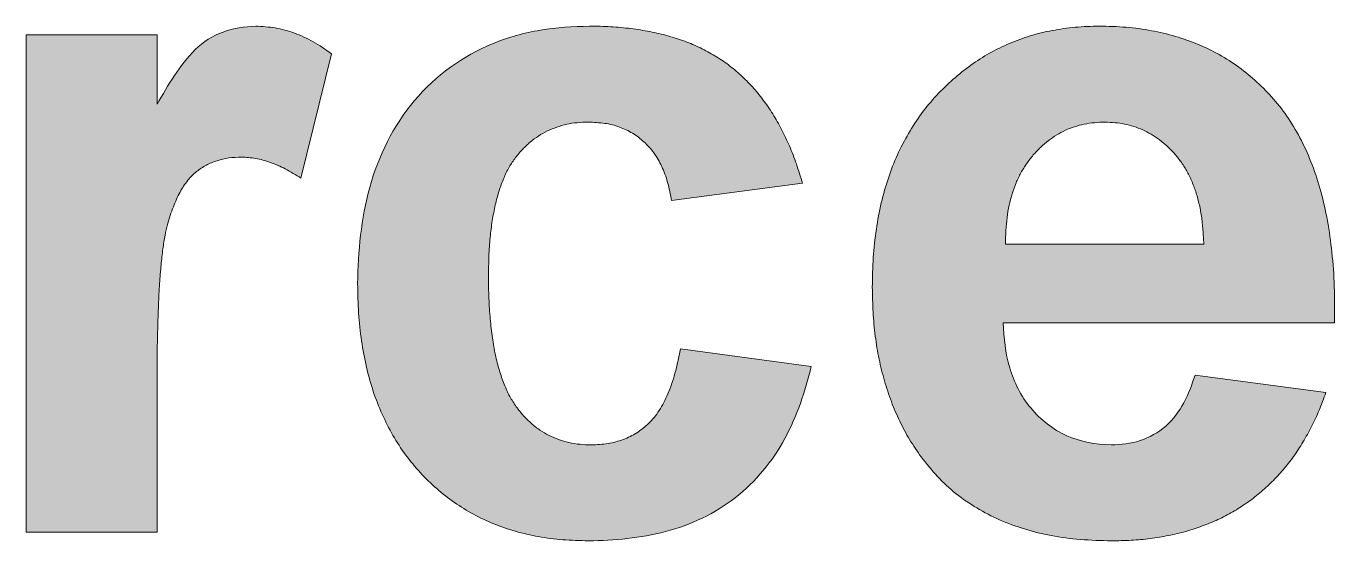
# Model space of a CAD drawing. Extents: x 222 to 1672, y 144 to 807.
# Drawn here: x 461.514 to 465.361, y 383.551 to 385.064 of the extents above; entities that cross this region are included whole.
import ezdxf

# ---------------------------------------------------------------- set-up
doc = ezdxf.new("R2010")
doc.units = 0
doc.header["$LTSCALE"] = 2
doc.header["$MEASUREMENT"] = 0
doc.layers.get('0').update_dxf_attribs({"linetype": 'CONTINUOUS'})

msp = doc.modelspace()

# ---------------------------------------------------------------- hatches: boundary and pattern name
at = {"lineweight": 5}
h = msp.add_hatch(color=256, dxfattribs=at)
edge = h.paths.add_edge_path(flags=0)
edge.add_spline(control_points=[(462.41144, 384.98311), (462.39375, 384.99545), (462.35952, 385.01932), (462.30372, 385.04473), (462.24689, 385.06095), (462.20829, 385.06301), (462.18908, 385.06404)], knot_values=[0, 0, 0, 0, 0.2683154, 0.519385, 0.7609211, 1, 1, 1, 1], weights=[1, 1, 1, 1, 1, 1, 1], degree=3, periodic=0)
edge.add_spline(control_points=[(462.18908, 385.06404), (462.15626, 385.06272), (462.12379, 385.05837), (462.0625, 385.03544), (462.03435, 385.01825), (461.96463, 384.94863), (461.93143, 384.89128), (461.89862, 384.83447)], knot_values=[0, 0, 0, 0, 0.25, 0.25, 0.5, 0.5, 1, 1, 1, 1], weights=[1, 1, 1, 1, 1, 1, 1, 1], degree=3, periodic=0)
edge.add_line((461.89862, 384.83447), (461.89862, 385.0384))
edge.add_line((461.89862, 385.0384), (461.514, 385.0384))
edge.add_line((461.514, 385.0384), (461.514, 383.57686))
edge.add_line((461.514, 383.57686), (461.89862, 383.57686))
edge.add_line((461.89862, 383.57686), (461.89862, 384.01036))
edge.add_spline(control_points=[(461.89862, 384.01036), (461.89865, 384.03894), (461.89871, 384.09356), (461.90041, 384.17169), (461.90276, 384.24208), (461.90575, 384.30488), (461.9102, 384.35991), (461.91513, 384.40741), (461.92146, 384.44712), (461.93054, 384.48869), (461.94526, 384.53126), (461.96424, 384.5752), (461.98705, 384.61043), (462.01353, 384.63718), (462.04314, 384.6563), (462.07535, 384.6696), (462.11028, 384.67786), (462.13455, 384.67889), (462.14702, 384.67943)], knot_values=[0, 0, 0, 0, 0.107962, 0.2063582, 0.2951999, 0.3740037, 0.4438441, 0.5037341, 0.5543266, 0.5956948, 0.6642943, 0.7241247, 0.7761752, 0.8218364, 0.8652137, 0.9084058, 0.9529497, 1, 1, 1, 1], weights=[1, 1, 1, 1, 1, 1, 1, 1, 1, 1, 1, 1, 1, 1, 1, 1, 1, 1, 1], degree=3, periodic=0)
edge.add_spline(control_points=[(462.14702, 384.67943), (462.16085, 384.67858), (462.1895, 384.67683), (462.23277, 384.66422), (462.27775, 384.64497), (462.30657, 384.62684), (462.3217, 384.61733)], knot_values=[0, 0, 0, 0, 0.220706, 0.457143, 0.7150645, 1, 1, 1, 1], weights=[1, 1, 1, 1, 1, 1, 1], degree=3, periodic=0)
edge.add_line((462.3217, 384.61733), (462.41144, 384.98311))
h = msp.add_hatch(color=256, dxfattribs=at)
edge = h.paths.add_edge_path(flags=0)
edge.add_spline(control_points=[(462.87298, 384.32927), (462.8732, 384.3489), (462.87363, 384.38674), (462.8771, 384.44133), (462.88349, 384.4915), (462.89226, 384.53741), (462.9032, 384.57905), (462.91699, 384.61628), (462.93261, 384.64943), (462.9519, 384.67776), (462.97288, 384.70232), (462.99525, 384.7238), (463.01978, 384.74157), (463.04569, 384.75661), (463.07375, 384.76765), (463.10304, 384.77632), (463.13431, 384.7811), (463.15568, 384.78169), (463.16665, 384.78199)], knot_values=[0, 0, 0, 0, 0.096496, 0.1859478, 0.2686545, 0.344853, 0.4155385, 0.4799093, 0.5397874, 0.5951231, 0.6477295, 0.6983326, 0.747164, 0.7962506, 0.8451217, 0.8949745, 0.9461195, 1, 1, 1, 1], weights=[1, 1, 1, 1, 1, 1, 1, 1, 1, 1, 1, 1, 1, 1, 1, 1, 1, 1, 1], degree=3, periodic=0)
edge.add_spline(control_points=[(463.16665, 384.78199), (463.18274, 384.78135), (463.21371, 384.78012), (463.2579, 384.7692), (463.297, 384.75042), (463.33143, 384.72467), (463.36068, 384.69163), (463.38406, 384.65118), (463.40116, 384.60359), (463.40791, 384.56923), (463.41144, 384.55122)], knot_values=[0, 0, 0, 0, 0.1296463, 0.2495822, 0.3642692, 0.4773921, 0.5941503, 0.7177654, 0.85206, 1, 1, 1, 1], weights=[1, 1, 1, 1, 1, 1, 1, 1, 1, 1, 1], degree=3, periodic=0)
edge.add_line((463.41144, 384.55122), (463.79606, 384.6025))
edge.add_spline(control_points=[(463.79606, 384.6025), (463.79027, 384.62141), (463.77895, 384.65838), (463.75861, 384.71139), (463.73517, 384.76038), (463.7097, 384.80611), (463.68062, 384.84766), (463.64952, 384.88608), (463.61516, 384.92014), (463.57851, 384.951), (463.53878, 384.97788), (463.49572, 385.00084), (463.44952, 385.02058), (463.39984, 385.03639), (463.34695, 385.04896), (463.29079, 385.05742), (463.23141, 385.06341), (463.1907, 385.06383), (463.16985, 385.06404)], knot_values=[0, 0, 0, 0, 0.0698512, 0.1366362, 0.2003891, 0.2616786, 0.3213756, 0.3793866, 0.4361184, 0.4920734, 0.5484902, 0.6052906, 0.6642858, 0.7257766, 0.7893091, 0.8561923, 0.9263522, 1, 1, 1, 1], weights=[1, 1, 1, 1, 1, 1, 1, 1, 1, 1, 1, 1, 1, 1, 1, 1, 1, 1, 1], degree=3, periodic=0)
edge.add_spline(control_points=[(463.16985, 385.06404), (463.12144, 385.06288), (463.07315, 385.06053), (462.97782, 385.0442), (462.93083, 385.03122), (462.79751, 384.97674), (462.71758, 384.91882), (462.59266, 384.77145), (462.54976, 384.68277), (462.49813, 384.49782), (462.48992, 384.40264), (462.48836, 384.30643)], knot_values=[0, 0, 0, 0, 0.125, 0.125, 0.25, 0.25, 0.5, 0.5, 0.75, 0.75, 1, 1, 1, 1], weights=[1, 1, 1, 1, 1, 1, 1, 1, 1, 1, 1, 1], degree=3, periodic=0)
edge.add_spline(control_points=[(462.48836, 384.30643), (462.48883, 384.27769), (462.48974, 384.22168), (462.49888, 384.13998), (462.51303, 384.06303), (462.53298, 383.99078), (462.55913, 383.92358), (462.59086, 383.86111), (462.62826, 383.80333), (462.67158, 383.75094), (462.71971, 383.70398), (462.77193, 383.66296), (462.8281, 383.628), (462.88854, 383.60017), (462.95262, 383.57784), (463.02061, 383.56241), (463.09253, 383.55303), (463.14178, 383.55183), (463.16705, 383.55122)], knot_values=[0, 0, 0, 0, 0.0750522, 0.1462926, 0.2144479, 0.2792908, 0.3418141, 0.4025118, 0.4620268, 0.521262, 0.579736, 0.6373872, 0.6944153, 0.7521677, 0.8108672, 0.8713801, 0.9339998, 1, 1, 1, 1], weights=[1, 1, 1, 1, 1, 1, 1, 1, 1, 1, 1, 1, 1, 1, 1, 1, 1, 1, 1], degree=3, periodic=0)
edge.add_spline(control_points=[(463.16705, 383.55122), (463.24346, 383.55252), (463.31918, 383.5589), (463.46703, 383.59771), (463.53774, 383.63067), (463.65856, 383.72507), (463.70819, 383.78556), (463.78043, 383.91828), (463.80345, 383.99015), (463.8217, 384.06404)], knot_values=[0, 0, 0, 0, 0.25, 0.25, 0.5, 0.5, 0.75, 0.75, 1, 1, 1, 1], weights=[1, 1, 1, 1, 1, 1, 1, 1, 1, 1], degree=3, periodic=0)
edge.add_line((463.8217, 384.06404), (463.43708, 384.11532))
edge.add_spline(control_points=[(463.43708, 384.11532), (463.43485, 384.10286), (463.43054, 384.07873), (463.4214, 384.04437), (463.41215, 384.01247), (463.4008, 383.98382), (463.38885, 383.95766), (463.37527, 383.93469), (463.36086, 383.91412), (463.33944, 383.89151), (463.31002, 383.86762), (463.26903, 383.84771), (463.22359, 383.83535), (463.19157, 383.83398), (463.17506, 383.83327)], knot_values=[0, 0, 0, 0, 0.0890425, 0.1724857, 0.250097, 0.3227148, 0.3891563, 0.4523534, 0.5102685, 0.565473, 0.6711719, 0.7750069, 0.8839984, 1, 1, 1, 1], weights=[1, 1, 1, 1, 1, 1, 1, 1, 1, 1, 1, 1, 1, 1, 1], degree=3, periodic=0)
edge.add_spline(control_points=[(463.17506, 383.83327), (463.16382, 383.83354), (463.14175, 383.83407), (463.10959, 383.83938), (463.07915, 383.84821), (463.05062, 383.86084), (463.0235, 383.87638), (462.9985, 383.89599), (462.97514, 383.91888), (462.95382, 383.94567), (462.93414, 383.97641), (462.91804, 384.01245), (462.90408, 384.0531), (462.89243, 384.09863), (462.88388, 384.1493), (462.87762, 384.20494), (462.87349, 384.2655), (462.87315, 384.30749), (462.87298, 384.32927)], knot_values=[0, 0, 0, 0, 0.0513937, 0.100926, 0.1486926, 0.196039, 0.243417, 0.2913358, 0.3410337, 0.3927643, 0.4476987, 0.5075839, 0.5729099, 0.6442064, 0.7223747, 0.8078838, 0.9003677, 1, 1, 1, 1], weights=[1, 1, 1, 1, 1, 1, 1, 1, 1, 1, 1, 1, 1, 1, 1, 1, 1, 1, 1], degree=3, periodic=0)
h = msp.add_hatch(color=256, dxfattribs=at)
edge = h.paths.add_edge_path(flags=0)
edge.add_spline(control_points=[(464.14461, 383.79802), (464.1603, 383.77837), (464.19144, 383.73935), (464.24638, 383.68844), (464.30814, 383.6463), (464.37537, 383.611), (464.44908, 383.58446), (464.52846, 383.5645), (464.61426, 383.55362), (464.67343, 383.55204), (464.70391, 383.55122)], knot_values=[0, 0, 0, 0, 0.1185534, 0.2354108, 0.3518544, 0.4705435, 0.5927861, 0.7207404, 0.8561513, 1, 1, 1, 1], weights=[1, 1, 1, 1, 1, 1, 1, 1, 1, 1, 1], degree=3, periodic=0)
edge.add_spline(control_points=[(464.70391, 383.55122), (464.72342, 383.55149), (464.76171, 383.55203), (464.81782, 383.55727), (464.8713, 383.56623), (464.92251, 383.57789), (464.97088, 383.59435), (465.01743, 383.61284), (465.06099, 383.63584), (465.10206, 383.66206), (465.1408, 383.69123), (465.1763, 383.72439), (465.2098, 383.76003), (465.24046, 383.79912), (465.26785, 383.84176), (465.29328, 383.88712), (465.31585, 383.93572), (465.32822, 383.96979), (465.33452, 383.98712)], knot_values=[0, 0, 0, 0, 0.0708554, 0.1390656, 0.2044644, 0.2677714, 0.3295963, 0.3898656, 0.4495384, 0.5082149, 0.5667227, 0.6254313, 0.6844697, 0.7442509, 0.8056096, 0.8683733, 0.9330558, 1, 1, 1, 1], weights=[1, 1, 1, 1, 1, 1, 1, 1, 1, 1, 1, 1, 1, 1, 1, 1, 1, 1, 1], degree=3, periodic=0)
edge.add_line((465.33452, 383.98712), (464.9499, 384.0384))
edge.add_spline(control_points=[(464.9499, 384.0384), (464.932, 383.98277), (464.90801, 383.92683), (464.84167, 383.86926), (464.81555, 383.85477), (464.76076, 383.83667), (464.73201, 383.83458), (464.70311, 383.83327)], knot_values=[0, 0, 0, 0, 0.5, 0.5, 0.75, 0.75, 1, 1, 1, 1], weights=[1, 1, 1, 1, 1, 1, 1, 1], degree=3, periodic=0)
edge.add_spline(control_points=[(464.70311, 383.83327), (464.65811, 383.83457), (464.61327, 383.84215), (464.53206, 383.87847), (464.49616, 383.90718), (464.43799, 383.97627), (464.41824, 384.01716), (464.39238, 384.10303), (464.38785, 384.14742), (464.3858, 384.19225)], knot_values=[0, 0, 0, 0, 0.25, 0.25, 0.5, 0.5, 0.75, 0.75, 1, 1, 1, 1], weights=[1, 1, 1, 1, 1, 1, 1, 1, 1, 1], degree=3, periodic=0)
edge.add_line((464.3858, 384.19225), (465.36016, 384.19225))
edge.add_spline(control_points=[(465.36016, 384.19225), (465.36038, 384.22792), (465.36081, 384.29707), (465.35342, 384.39733), (465.34045, 384.49055), (465.32149, 384.57673), (465.29588, 384.65565), (465.26413, 384.72752), (465.22657, 384.79266), (465.18221, 384.85003), (465.13291, 384.90045), (465.07944, 384.94447), (465.02133, 384.98161), (464.9588, 385.01161), (464.89226, 385.03552), (464.8213, 385.05216), (464.74614, 385.06239), (464.69459, 385.06348), (464.66825, 385.06404)], knot_values=[0, 0, 0, 0, 0.0842088, 0.1632579, 0.2371625, 0.3063307, 0.3713571, 0.4327753, 0.4915723, 0.548471, 0.6035579, 0.6577904, 0.7116825, 0.7659883, 0.8212527, 0.8783182, 0.937819, 1, 1, 1, 1], weights=[1, 1, 1, 1, 1, 1, 1, 1, 1, 1, 1, 1, 1, 1, 1, 1, 1, 1, 1], degree=3, periodic=0)
edge.add_spline(control_points=[(464.66825, 385.06404), (464.64471, 385.06346), (464.59836, 385.06231), (464.53051, 385.05227), (464.46548, 385.03702), (464.40401, 385.01417), (464.34529, 384.98583), (464.29034, 384.95002), (464.2379, 384.90871), (464.18926, 384.86097), (464.14447, 384.80805), (464.10676, 384.74886), (464.07322, 384.68583), (464.04723, 384.61716), (464.02602, 384.54408), (464.01223, 384.46575), (464.00243, 384.38293), (464.00161, 384.32596), (464.00118, 384.29681)], knot_values=[0, 0, 0, 0, 0.0616902, 0.1214595, 0.1794642, 0.236513, 0.2930448, 0.3500592, 0.4081347, 0.4678096, 0.5284676, 0.5894593, 0.6514795, 0.7153338, 0.7816114, 0.8507004, 0.9236277, 1, 1, 1, 1], weights=[1, 1, 1, 1, 1, 1, 1, 1, 1, 1, 1, 1, 1, 1, 1, 1, 1, 1, 1], degree=3, periodic=0)
edge.add_spline(control_points=[(464.00118, 384.29681), (464.0017, 384.27223), (464.00271, 384.22404), (464.00906, 384.15333), (464.02007, 384.0859), (464.03645, 384.02189), (464.05615, 383.9609), (464.08088, 383.90316), (464.1098, 383.8485), (464.13306, 383.81477), (464.14461, 383.79802)], knot_values=[0, 0, 0, 0, 0.1397651, 0.2739334, 0.4032365, 0.5277089, 0.6491887, 0.7672176, 0.8844011, 1, 1, 1, 1], weights=[1, 1, 1, 1, 1, 1, 1, 1, 1, 1, 1], degree=3, periodic=0)
edge = h.paths.add_edge_path(flags=0)
edge.add_spline(control_points=[(464.47434, 384.68544), (464.48141, 384.69306), (464.49531, 384.70804), (464.51838, 384.72782), (464.54277, 384.7447), (464.56857, 384.75846), (464.59579, 384.76891), (464.62436, 384.77663), (464.6545, 384.78098), (464.67505, 384.78165), (464.68548, 384.78199)], knot_values=[0, 0, 0, 0, 0.1299254, 0.2554615, 0.379151, 0.5001849, 0.6202121, 0.7429622, 0.8695604, 1, 1, 1, 1], weights=[1, 1, 1, 1, 1, 1, 1, 1, 1, 1, 1], degree=3, periodic=0)
edge.add_spline(control_points=[(464.68548, 384.78199), (464.69524, 384.78162), (464.71444, 384.78089), (464.74284, 384.77697), (464.77007, 384.76964), (464.79621, 384.75973), (464.82093, 384.74658), (464.8448, 384.7309), (464.86736, 384.7121), (464.88894, 384.69072), (464.90836, 384.66636), (464.92576, 384.63948), (464.9402, 384.60964), (464.95257, 384.57752), (464.96219, 384.54248), (464.96938, 384.50498), (464.97359, 384.46477), (464.97488, 384.43718), (464.97554, 384.42302)], knot_values=[0, 0, 0, 0, 0.0566745, 0.1114894, 0.1660185, 0.220005, 0.2734038, 0.3282297, 0.3855001, 0.443604, 0.5042581, 0.565973, 0.6290697, 0.6963024, 0.7655169, 0.8397097, 0.9176973, 1, 1, 1, 1], weights=[1, 1, 1, 1, 1, 1, 1, 1, 1, 1, 1, 1, 1, 1, 1, 1, 1, 1, 1], degree=3, periodic=0)
edge.add_line((464.97554, 384.42302), (464.39261, 384.42302))
edge.add_spline(control_points=[(464.39261, 384.42302), (464.39282, 384.43651), (464.39322, 384.46276), (464.39701, 384.50102), (464.40262, 384.53734), (464.41219, 384.5712), (464.42309, 384.6034), (464.43772, 384.6329), (464.45451, 384.6605), (464.46775, 384.67715), (464.47434, 384.68544)], knot_values=[0, 0, 0, 0, 0.1441429, 0.2802698, 0.4104282, 0.5360437, 0.6556085, 0.7730006, 0.8870158, 1, 1, 1, 1], weights=[1, 1, 1, 1, 1, 1, 1, 1, 1, 1, 1], degree=3, periodic=0)

# ---------------------------------------------------------------- linework, layer by layer
for p, q in [((461.514, 385.0384), (461.89862, 385.0384)), ((461.514, 383.57686), (461.514, 385.0384)), ((461.89862, 385.0384), (461.89862, 384.83447)), ((462.41144, 384.98311), (462.3217, 384.61733)), ((463.79606, 384.6025), (463.41144, 384.55122)), ((464.39261, 384.42302), (464.97554, 384.42302)), ((465.36016, 384.19225), (464.3858, 384.19225)), ((463.43708, 384.11532), (463.8217, 384.06404)), ((464.9499, 384.0384), (465.33452, 383.98712)), ((461.89862, 384.01036), (461.89862, 383.57686)), ((461.89862, 383.57686), (461.514, 383.57686))]:
    msp.add_line(p, q, dxfattribs=at)
for points, knots in [([(461.89862, 384.83447), (461.93143, 384.89128), (461.96463, 384.94863), (462.03435, 385.01825), (462.0625, 385.03544), (462.12379, 385.05837), (462.15626, 385.06272), (462.18908, 385.06404)], [0, 0, 0, 0, 0.5, 0.5, 0.75, 0.75, 1, 1, 1, 1]), ([(462.18908, 385.06404), (462.20829, 385.06301), (462.24689, 385.06095), (462.30372, 385.04473), (462.35952, 385.01932), (462.39375, 384.99545), (462.41144, 384.98311)], [0, 0, 0, 0, 0.2390789, 0.480615, 0.7316846, 1, 1, 1, 1]), ([(462.48836, 384.30643), (462.48992, 384.40264), (462.49813, 384.49782), (462.54976, 384.68277), (462.59266, 384.77145), (462.71758, 384.91882), (462.79751, 384.97674), (462.93083, 385.03122), (462.97782, 385.0442), (463.07315, 385.06053), (463.12144, 385.06288), (463.16985, 385.06404)], [0, 0, 0, 0, 0.25, 0.25, 0.5, 0.5, 0.75, 0.75, 0.875, 0.875, 1, 1, 1, 1]), ([(463.16985, 385.06404), (463.1907, 385.06383), (463.23141, 385.06341), (463.29079, 385.05742), (463.34695, 385.04896), (463.39984, 385.03639), (463.44952, 385.02058), (463.49572, 385.00084), (463.53878, 384.97788), (463.57851, 384.951), (463.61516, 384.92014), (463.64952, 384.88608), (463.68062, 384.84766), (463.7097, 384.80611), (463.73517, 384.76038), (463.75861, 384.71139), (463.77895, 384.65838), (463.79027, 384.62141), (463.79606, 384.6025)], [0, 0, 0, 0, 0.0736478, 0.1438077, 0.2106909, 0.2742234, 0.3357142, 0.3947094, 0.4515098, 0.5079266, 0.5638816, 0.6206134, 0.6786244, 0.7383214, 0.7996109, 0.8633638, 0.9301488, 1, 1, 1, 1]), ([(464.00118, 384.29681), (464.00161, 384.32596), (464.00243, 384.38293), (464.01223, 384.46575), (464.02602, 384.54408), (464.04723, 384.61716), (464.07322, 384.68583), (464.10676, 384.74886), (464.14447, 384.80805), (464.18926, 384.86097), (464.2379, 384.90871), (464.29034, 384.95002), (464.34529, 384.98583), (464.40401, 385.01417), (464.46548, 385.03702), (464.53051, 385.05227), (464.59836, 385.06231), (464.64471, 385.06346), (464.66825, 385.06404)], [0, 0, 0, 0, 0.0763723, 0.1492996, 0.2183886, 0.2846662, 0.3485205, 0.4105407, 0.4715324, 0.5321904, 0.5918653, 0.6499408, 0.7069552, 0.763487, 0.8205358, 0.8785405, 0.9383098, 1, 1, 1, 1]), ([(464.66825, 385.06404), (464.69459, 385.06348), (464.74614, 385.06239), (464.8213, 385.05216), (464.89226, 385.03552), (464.9588, 385.01161), (465.02133, 384.98161), (465.07944, 384.94447), (465.13291, 384.90045), (465.18221, 384.85003), (465.22657, 384.79266), (465.26413, 384.72752), (465.29588, 384.65565), (465.32149, 384.57673), (465.34045, 384.49055), (465.35342, 384.39733), (465.36081, 384.29707), (465.36038, 384.22792), (465.36016, 384.19225)], [0, 0, 0, 0, 0.062181, 0.1216818, 0.1787473, 0.2340117, 0.2883175, 0.3422096, 0.3964421, 0.451529, 0.5084277, 0.5672247, 0.6286429, 0.6936693, 0.7628375, 0.8367421, 0.9157912, 1, 1, 1, 1]), ([(463.16665, 384.78199), (463.15568, 384.78169), (463.13431, 384.7811), (463.10304, 384.77632), (463.07375, 384.76765), (463.04569, 384.75661), (463.01978, 384.74157), (462.99525, 384.7238), (462.97288, 384.70232), (462.9519, 384.67776), (462.93261, 384.64943), (462.91699, 384.61628), (462.9032, 384.57905), (462.89226, 384.53741), (462.88349, 384.4915), (462.8771, 384.44133), (462.87363, 384.38674), (462.8732, 384.3489), (462.87298, 384.32927)], [0, 0, 0, 0, 0.0538805, 0.1050255, 0.1548783, 0.2037494, 0.252836, 0.3016674, 0.3522705, 0.4048769, 0.4602126, 0.5200907, 0.5844615, 0.655147, 0.7313455, 0.8140522, 0.903504, 1, 1, 1, 1]), ([(463.41144, 384.55122), (463.40791, 384.56923), (463.40116, 384.60359), (463.38406, 384.65118), (463.36068, 384.69163), (463.33143, 384.72467), (463.297, 384.75042), (463.2579, 384.7692), (463.21371, 384.78012), (463.18274, 384.78135), (463.16665, 384.78199)], [0, 0, 0, 0, 0.14794, 0.2822346, 0.4058497, 0.5226079, 0.6357308, 0.7504178, 0.8703537, 1, 1, 1, 1]), ([(464.68548, 384.78199), (464.67505, 384.78165), (464.6545, 384.78098), (464.62436, 384.77663), (464.59579, 384.76891), (464.56857, 384.75846), (464.54277, 384.7447), (464.51838, 384.72782), (464.49531, 384.70804), (464.48141, 384.69306), (464.47434, 384.68544)], [0, 0, 0, 0, 0.1304396, 0.2570378, 0.3797879, 0.4998151, 0.620849, 0.7445385, 0.8700746, 1, 1, 1, 1]), ([(464.97554, 384.42302), (464.97488, 384.43718), (464.97359, 384.46477), (464.96938, 384.50498), (464.96219, 384.54248), (464.95257, 384.57752), (464.9402, 384.60964), (464.92576, 384.63948), (464.90836, 384.66636), (464.88894, 384.69072), (464.86736, 384.7121), (464.8448, 384.7309), (464.82093, 384.74658), (464.79621, 384.75973), (464.77007, 384.76964), (464.74284, 384.77697), (464.71444, 384.78089), (464.69524, 384.78162), (464.68548, 384.78199)], [0, 0, 0, 0, 0.0823027, 0.1602903, 0.2344831, 0.3036976, 0.3709303, 0.434027, 0.4957419, 0.556396, 0.6144999, 0.6717703, 0.7265962, 0.779995, 0.8339815, 0.8885106, 0.9433255, 1, 1, 1, 1]), ([(464.47434, 384.68544), (464.46775, 384.67715), (464.45451, 384.6605), (464.43772, 384.6329), (464.42309, 384.6034), (464.41219, 384.5712), (464.40262, 384.53734), (464.39701, 384.50102), (464.39322, 384.46276), (464.39282, 384.43651), (464.39261, 384.42302)], [0, 0, 0, 0, 0.1129842, 0.2269994, 0.3443915, 0.4639563, 0.5895718, 0.7197302, 0.8558571, 1, 1, 1, 1]), ([(462.14702, 384.67943), (462.13455, 384.67889), (462.11028, 384.67786), (462.07535, 384.6696), (462.04314, 384.6563), (462.01353, 384.63718), (461.98705, 384.61043), (461.96424, 384.5752), (461.94526, 384.53126), (461.93054, 384.48869), (461.92146, 384.44712), (461.91513, 384.40741), (461.9102, 384.35991), (461.90575, 384.30488), (461.90276, 384.24208), (461.90041, 384.17169), (461.89871, 384.09356), (461.89865, 384.03894), (461.89862, 384.01036)], [0, 0, 0, 0, 0.0470503, 0.0915942, 0.1347863, 0.1781636, 0.2238248, 0.2758753, 0.3357057, 0.4043052, 0.4456734, 0.4962659, 0.5561559, 0.6259963, 0.7048001, 0.7936418, 0.892038, 1, 1, 1, 1]), ([(462.3217, 384.61733), (462.30657, 384.62684), (462.27775, 384.64497), (462.23277, 384.66422), (462.1895, 384.67683), (462.16085, 384.67858), (462.14702, 384.67943)], [0, 0, 0, 0, 0.2849355, 0.542857, 0.779294, 1, 1, 1, 1]), ([(463.16705, 383.55122), (463.14178, 383.55183), (463.09253, 383.55303), (463.02061, 383.56241), (462.95262, 383.57784), (462.88854, 383.60017), (462.8281, 383.628), (462.77193, 383.66296), (462.71971, 383.70398), (462.67158, 383.75094), (462.62826, 383.80333), (462.59086, 383.86111), (462.55913, 383.92358), (462.53298, 383.99078), (462.51303, 384.06303), (462.49888, 384.13998), (462.48974, 384.22168), (462.48883, 384.27769), (462.48836, 384.30643)], [0, 0, 0, 0, 0.0660002, 0.1286199, 0.1891328, 0.2478323, 0.3055847, 0.3626128, 0.420264, 0.478738, 0.5379732, 0.5974882, 0.6581859, 0.7207092, 0.7855521, 0.8537074, 0.9249478, 1, 1, 1, 1]), ([(462.87298, 384.32927), (462.87315, 384.30749), (462.87349, 384.2655), (462.87762, 384.20494), (462.88388, 384.1493), (462.89243, 384.09863), (462.90408, 384.0531), (462.91804, 384.01245), (462.93414, 383.97641), (462.95382, 383.94567), (462.97514, 383.91888), (462.9985, 383.89599), (463.0235, 383.87638), (463.05062, 383.86084), (463.07915, 383.84821), (463.10959, 383.83938), (463.14175, 383.83407), (463.16382, 383.83354), (463.17506, 383.83327)], [0, 0, 0, 0, 0.0996323, 0.1921162, 0.2776253, 0.3557936, 0.4270901, 0.4924161, 0.5523013, 0.6072357, 0.6589663, 0.7086642, 0.756583, 0.803961, 0.8513074, 0.899074, 0.9486063, 1, 1, 1, 1]), ([(464.14461, 383.79802), (464.13306, 383.81477), (464.1098, 383.8485), (464.08088, 383.90316), (464.05615, 383.9609), (464.03645, 384.02189), (464.02007, 384.0859), (464.00906, 384.15333), (464.00271, 384.22404), (464.0017, 384.27223), (464.00118, 384.29681)], [0, 0, 0, 0, 0.1155989, 0.2327824, 0.3508113, 0.4722911, 0.5967635, 0.7260666, 0.8602349, 1, 1, 1, 1]), ([(464.3858, 384.19225), (464.38785, 384.14742), (464.39238, 384.10303), (464.41824, 384.01716), (464.43799, 383.97627), (464.49616, 383.90718), (464.53206, 383.87847), (464.61327, 383.84215), (464.65811, 383.83457), (464.70311, 383.83327)], [0, 0, 0, 0, 0.25, 0.25, 0.5, 0.5, 0.75, 0.75, 1, 1, 1, 1]), ([(463.17506, 383.83327), (463.19157, 383.83398), (463.22359, 383.83535), (463.26903, 383.84771), (463.31002, 383.86762), (463.33944, 383.89151), (463.36086, 383.91412), (463.37527, 383.93469), (463.38885, 383.95766), (463.4008, 383.98382), (463.41215, 384.01247), (463.4214, 384.04437), (463.43054, 384.07873), (463.43485, 384.10286), (463.43708, 384.11532)], [0, 0, 0, 0, 0.1160016, 0.2249931, 0.3288281, 0.434527, 0.4897315, 0.5476466, 0.6108437, 0.6772852, 0.749903, 0.8275143, 0.9109575, 1, 1, 1, 1]), ([(463.8217, 384.06404), (463.80345, 383.99015), (463.78043, 383.91828), (463.70819, 383.78556), (463.65856, 383.72507), (463.53774, 383.63067), (463.46703, 383.59771), (463.31918, 383.5589), (463.24346, 383.55252), (463.16705, 383.55122)], [0, 0, 0, 0, 0.25, 0.25, 0.5, 0.5, 0.75, 0.75, 1, 1, 1, 1]), ([(464.70311, 383.83327), (464.73201, 383.83458), (464.76076, 383.83667), (464.81555, 383.85477), (464.84167, 383.86926), (464.90801, 383.92683), (464.932, 383.98277), (464.9499, 384.0384)], [0, 0, 0, 0, 0.25, 0.25, 0.5, 0.5, 1, 1, 1, 1]), ([(465.33452, 383.98712), (465.32822, 383.96979), (465.31585, 383.93572), (465.29328, 383.88712), (465.26785, 383.84176), (465.24046, 383.79912), (465.2098, 383.76003), (465.1763, 383.72439), (465.1408, 383.69123), (465.10206, 383.66206), (465.06099, 383.63584), (465.01743, 383.61284), (464.97088, 383.59435), (464.92251, 383.57789), (464.8713, 383.56623), (464.81782, 383.55727), (464.76171, 383.55203), (464.72342, 383.55149), (464.70391, 383.55122)], [0, 0, 0, 0, 0.0669442, 0.1316267, 0.1943904, 0.2557491, 0.3155303, 0.3745687, 0.4332773, 0.4917851, 0.5504616, 0.6101344, 0.6704037, 0.7322286, 0.7955356, 0.8609344, 0.9291446, 1, 1, 1, 1]), ([(464.70391, 383.55122), (464.67343, 383.55204), (464.61426, 383.55362), (464.52846, 383.5645), (464.44908, 383.58446), (464.37537, 383.611), (464.30814, 383.6463), (464.24638, 383.68844), (464.19144, 383.73935), (464.1603, 383.77837), (464.14461, 383.79802)], [0, 0, 0, 0, 0.1438487, 0.2792596, 0.4072139, 0.5294565, 0.6481456, 0.7645892, 0.8814466, 1, 1, 1, 1])]:
    msp.add_open_spline(points, degree=3, knots=knots, dxfattribs=at)

doc.saveas('drawing.dxf')
